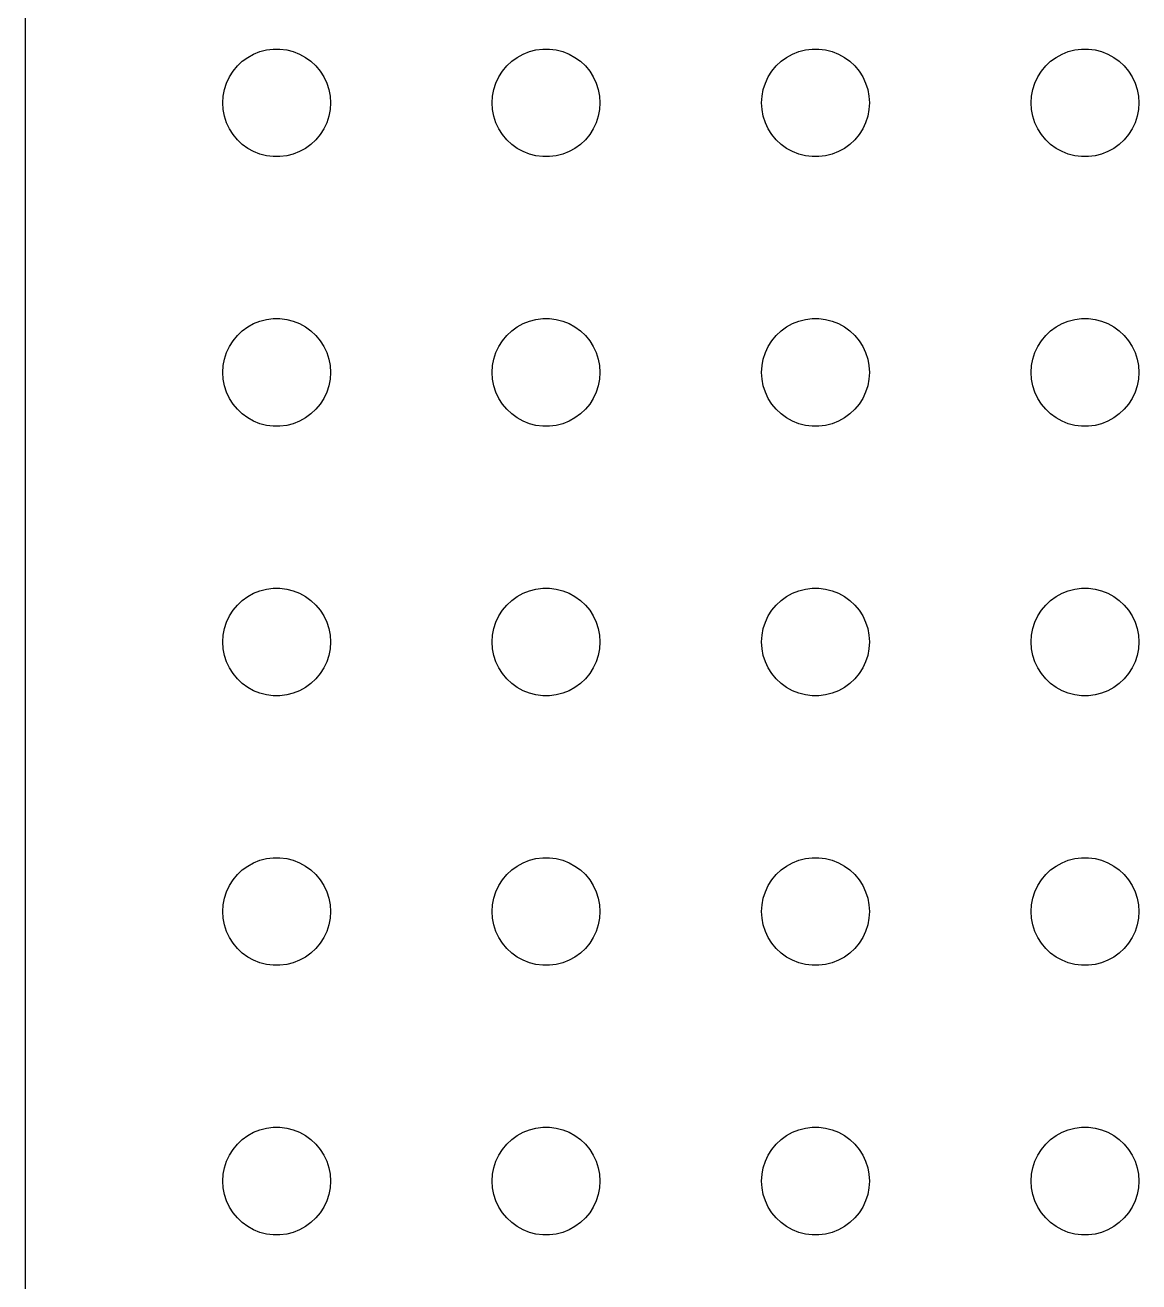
# Model space of a CAD drawing. Header units: metres. Extents: x -134 to 134, y -134 to 134.
# Drawn here: x -134.5 to -103.5, y -70.3 to -35.34 of the extents above; entities that cross this region are included whole.
import ezdxf

# ---------------------------------------------------------------- set-up
doc = ezdxf.new("R2010")
doc.units = ezdxf.units.M

msp = doc.modelspace()

# ---------------------------------------------------------------- linework, layer by layer
for p, q in [((-134.5, 129.5), (-134.5, -129.5)), ((-127.781, -36.0266), (-127.594, -36.003)), ((-127.594, -36.003), (-127.406, -36.003)), ((-127.406, -36.003), (-127.219, -36.0266)), ((-120.281, -36.0266), (-120.094, -36.003)), ((-120.094, -36.003), (-119.906, -36.003)), ((-119.906, -36.003), (-119.719, -36.0266)), ((-112.781, -36.0266), (-112.594, -36.003)), ((-112.594, -36.003), (-112.406, -36.003)), ((-112.406, -36.003), (-112.219, -36.0266)), ((-105.281, -36.0266), (-105.094, -36.003)), ((-105.094, -36.003), (-104.906, -36.003)), ((-104.906, -36.003), (-104.719, -36.0266)), ((-128.593, -36.4732), (-128.456, -36.3442)), ((-128.456, -36.3442), (-128.304, -36.2335)), ((-128.304, -36.2335), (-128.139, -36.1428)), ((-128.139, -36.1428), (-127.964, -36.0734)), ((-127.964, -36.0734), (-127.781, -36.0266)), ((-127.219, -36.0266), (-127.036, -36.0734)), ((-127.036, -36.0734), (-126.861, -36.1428)), ((-126.861, -36.1428), (-126.696, -36.2335)), ((-126.696, -36.2335), (-126.544, -36.3442)), ((-126.544, -36.3442), (-126.407, -36.4732)), ((-121.093, -36.4732), (-120.956, -36.3442)), ((-120.956, -36.3442), (-120.804, -36.2335)), ((-120.804, -36.2335), (-120.639, -36.1428)), ((-120.639, -36.1428), (-120.464, -36.0734)), ((-120.464, -36.0734), (-120.281, -36.0266)), ((-119.719, -36.0266), (-119.536, -36.0734)), ((-119.536, -36.0734), (-119.361, -36.1428)), ((-119.361, -36.1428), (-119.196, -36.2335)), ((-119.196, -36.2335), (-119.044, -36.3442)), ((-119.044, -36.3442), (-118.907, -36.4732)), ((-113.593, -36.4732), (-113.456, -36.3442)), ((-113.456, -36.3442), (-113.304, -36.2335)), ((-113.304, -36.2335), (-113.139, -36.1428)), ((-113.139, -36.1428), (-112.964, -36.0734)), ((-112.964, -36.0734), (-112.781, -36.0266)), ((-112.219, -36.0266), (-112.036, -36.0734)), ((-112.036, -36.0734), (-111.861, -36.1428)), ((-111.861, -36.1428), (-111.696, -36.2335)), ((-111.696, -36.2335), (-111.544, -36.3442)), ((-111.544, -36.3442), (-111.407, -36.4732)), ((-106.093, -36.4732), (-105.956, -36.3442)), ((-105.956, -36.3442), (-105.804, -36.2335)), ((-105.804, -36.2335), (-105.639, -36.1428)), ((-105.639, -36.1428), (-105.464, -36.0734)), ((-105.464, -36.0734), (-105.281, -36.0266)), ((-104.719, -36.0266), (-104.536, -36.0734)), ((-104.536, -36.0734), (-104.361, -36.1428)), ((-104.361, -36.1428), (-104.196, -36.2335)), ((-104.196, -36.2335), (-104.044, -36.3442)), ((-104.044, -36.3442), (-103.907, -36.4732)), ((-128.814, -36.7774), (-128.714, -36.6183)), ((-128.714, -36.6183), (-128.593, -36.4732)), ((-126.407, -36.4732), (-126.286, -36.6183)), ((-126.286, -36.6183), (-126.186, -36.7774)), ((-121.314, -36.7774), (-121.214, -36.6183)), ((-121.214, -36.6183), (-121.093, -36.4732)), ((-118.907, -36.4732), (-118.786, -36.6183)), ((-118.786, -36.6183), (-118.686, -36.7774)), ((-113.814, -36.7774), (-113.714, -36.6183)), ((-113.714, -36.6183), (-113.593, -36.4732)), ((-111.407, -36.4732), (-111.286, -36.6183)), ((-111.286, -36.6183), (-111.186, -36.7774)), ((-106.314, -36.7774), (-106.214, -36.6183)), ((-106.214, -36.6183), (-106.093, -36.4732)), ((-103.907, -36.4732), (-103.786, -36.6183)), ((-103.786, -36.6183), (-103.686, -36.7774)), ((-128.953, -37.127), (-128.895, -36.9478)), ((-128.895, -36.9478), (-128.814, -36.7774)), ((-126.186, -36.7774), (-126.105, -36.9478)), ((-126.105, -36.9478), (-126.047, -37.127)), ((-121.453, -37.127), (-121.395, -36.9478)), ((-121.395, -36.9478), (-121.314, -36.7774)), ((-118.686, -36.7774), (-118.605, -36.9478)), ((-118.605, -36.9478), (-118.547, -37.127)), ((-113.953, -37.127), (-113.895, -36.9478)), ((-113.895, -36.9478), (-113.814, -36.7774)), ((-111.186, -36.7774), (-111.105, -36.9478)), ((-111.105, -36.9478), (-111.047, -37.127)), ((-106.453, -37.127), (-106.395, -36.9478)), ((-106.395, -36.9478), (-106.314, -36.7774)), ((-103.686, -36.7774), (-103.605, -36.9478)), ((-103.605, -36.9478), (-103.547, -37.127)), ((-129, -37.5), (-128.988, -37.312)), ((-128.988, -37.312), (-128.953, -37.127)), ((-126.047, -37.127), (-126.012, -37.312)), ((-126.012, -37.312), (-126, -37.5)), ((-121.5, -37.5), (-121.488, -37.312)), ((-121.488, -37.312), (-121.453, -37.127)), ((-118.547, -37.127), (-118.512, -37.312)), ((-118.512, -37.312), (-118.5, -37.5)), ((-114, -37.5), (-113.988, -37.312)), ((-113.988, -37.312), (-113.953, -37.127)), ((-111.047, -37.127), (-111.012, -37.312)), ((-111.012, -37.312), (-111, -37.5)), ((-106.5, -37.5), (-106.488, -37.312)), ((-106.488, -37.312), (-106.453, -37.127)), ((-103.547, -37.127), (-103.512, -37.312)), ((-103.512, -37.312), (-103.5, -37.5)), ((-128.988, -37.688), (-129, -37.5)), ((-128.953, -37.873), (-128.988, -37.688)), ((-126.012, -37.688), (-126.047, -37.873)), ((-126, -37.5), (-126.012, -37.688)), ((-121.488, -37.688), (-121.5, -37.5)), ((-121.453, -37.873), (-121.488, -37.688)), ((-118.512, -37.688), (-118.547, -37.873)), ((-118.5, -37.5), (-118.512, -37.688)), ((-113.988, -37.688), (-114, -37.5)), ((-113.953, -37.873), (-113.988, -37.688)), ((-111.012, -37.688), (-111.047, -37.873)), ((-111, -37.5), (-111.012, -37.688)), ((-106.488, -37.688), (-106.5, -37.5)), ((-106.453, -37.873), (-106.488, -37.688)), ((-103.512, -37.688), (-103.547, -37.873)), ((-103.5, -37.5), (-103.512, -37.688)), ((-128.895, -38.0522), (-128.953, -37.873)), ((-128.814, -38.2226), (-128.895, -38.0522)), ((-126.105, -38.0522), (-126.186, -38.2226)), ((-126.047, -37.873), (-126.105, -38.0522)), ((-121.395, -38.0522), (-121.453, -37.873)), ((-121.314, -38.2226), (-121.395, -38.0522)), ((-118.605, -38.0522), (-118.686, -38.2226)), ((-118.547, -37.873), (-118.605, -38.0522)), ((-113.895, -38.0522), (-113.953, -37.873)), ((-113.814, -38.2226), (-113.895, -38.0522)), ((-111.105, -38.0522), (-111.186, -38.2226)), ((-111.047, -37.873), (-111.105, -38.0522)), ((-106.395, -38.0522), (-106.453, -37.873)), ((-106.314, -38.2226), (-106.395, -38.0522)), ((-103.605, -38.0522), (-103.686, -38.2226)), ((-103.547, -37.873), (-103.605, -38.0522)), ((-128.714, -38.3817), (-128.814, -38.2226)), ((-128.593, -38.5268), (-128.714, -38.3817)), ((-126.286, -38.3817), (-126.407, -38.5268)), ((-126.186, -38.2226), (-126.286, -38.3817)), ((-121.214, -38.3817), (-121.314, -38.2226)), ((-121.093, -38.5268), (-121.214, -38.3817)), ((-118.786, -38.3817), (-118.907, -38.5268)), ((-118.686, -38.2226), (-118.786, -38.3817)), ((-113.714, -38.3817), (-113.814, -38.2226)), ((-113.593, -38.5268), (-113.714, -38.3817)), ((-111.286, -38.3817), (-111.407, -38.5268)), ((-111.186, -38.2226), (-111.286, -38.3817)), ((-106.214, -38.3817), (-106.314, -38.2226)), ((-106.093, -38.5268), (-106.214, -38.3817)), ((-103.786, -38.3817), (-103.907, -38.5268)), ((-103.686, -38.2226), (-103.786, -38.3817)), ((-128.456, -38.6558), (-128.593, -38.5268)), ((-128.304, -38.7665), (-128.456, -38.6558)), ((-128.139, -38.8572), (-128.304, -38.7665)), ((-126.696, -38.7665), (-126.861, -38.8572)), ((-126.544, -38.6558), (-126.696, -38.7665)), ((-126.407, -38.5268), (-126.544, -38.6558)), ((-120.956, -38.6558), (-121.093, -38.5268)), ((-120.804, -38.7665), (-120.956, -38.6558)), ((-120.639, -38.8572), (-120.804, -38.7665)), ((-119.196, -38.7665), (-119.361, -38.8572)), ((-119.044, -38.6558), (-119.196, -38.7665)), ((-118.907, -38.5268), (-119.044, -38.6558)), ((-113.456, -38.6558), (-113.593, -38.5268)), ((-113.304, -38.7665), (-113.456, -38.6558)), ((-113.139, -38.8572), (-113.304, -38.7665)), ((-111.696, -38.7665), (-111.861, -38.8572)), ((-111.544, -38.6558), (-111.696, -38.7665)), ((-111.407, -38.5268), (-111.544, -38.6558)), ((-105.956, -38.6558), (-106.093, -38.5268)), ((-105.804, -38.7665), (-105.956, -38.6558)), ((-105.639, -38.8572), (-105.804, -38.7665)), ((-104.196, -38.7665), (-104.361, -38.8572)), ((-104.044, -38.6558), (-104.196, -38.7665)), ((-103.907, -38.5268), (-104.044, -38.6558)), ((-127.964, -38.9266), (-128.139, -38.8572)), ((-127.781, -38.9734), (-127.964, -38.9266)), ((-127.594, -38.997), (-127.781, -38.9734)), ((-127.406, -38.997), (-127.594, -38.997)), ((-127.219, -38.9734), (-127.406, -38.997)), ((-127.036, -38.9266), (-127.219, -38.9734)), ((-126.861, -38.8572), (-127.036, -38.9266)), ((-120.464, -38.9266), (-120.639, -38.8572)), ((-120.281, -38.9734), (-120.464, -38.9266)), ((-120.094, -38.997), (-120.281, -38.9734)), ((-119.906, -38.997), (-120.094, -38.997)), ((-119.719, -38.9734), (-119.906, -38.997)), ((-119.536, -38.9266), (-119.719, -38.9734)), ((-119.361, -38.8572), (-119.536, -38.9266)), ((-112.964, -38.9266), (-113.139, -38.8572)), ((-112.781, -38.9734), (-112.964, -38.9266)), ((-112.594, -38.997), (-112.781, -38.9734)), ((-112.406, -38.997), (-112.594, -38.997)), ((-112.219, -38.9734), (-112.406, -38.997)), ((-112.036, -38.9266), (-112.219, -38.9734)), ((-111.861, -38.8572), (-112.036, -38.9266)), ((-105.464, -38.9266), (-105.639, -38.8572)), ((-105.281, -38.9734), (-105.464, -38.9266)), ((-105.094, -38.997), (-105.281, -38.9734)), ((-104.906, -38.997), (-105.094, -38.997)), ((-104.719, -38.9734), (-104.906, -38.997)), ((-104.536, -38.9266), (-104.719, -38.9734)), ((-104.361, -38.8572), (-104.536, -38.9266)), ((-128.304, -43.7335), (-128.139, -43.6428)), ((-128.139, -43.6428), (-127.964, -43.5734)), ((-127.964, -43.5734), (-127.781, -43.5266)), ((-127.781, -43.5266), (-127.594, -43.503)), ((-127.594, -43.503), (-127.406, -43.503)), ((-127.406, -43.503), (-127.219, -43.5266)), ((-127.219, -43.5266), (-127.036, -43.5734)), ((-127.036, -43.5734), (-126.861, -43.6428)), ((-126.861, -43.6428), (-126.696, -43.7335)), ((-120.804, -43.7335), (-120.639, -43.6428)), ((-120.639, -43.6428), (-120.464, -43.5734)), ((-120.464, -43.5734), (-120.281, -43.5266)), ((-120.281, -43.5266), (-120.094, -43.503)), ((-120.094, -43.503), (-119.906, -43.503)), ((-119.906, -43.503), (-119.719, -43.5266)), ((-119.719, -43.5266), (-119.536, -43.5734)), ((-119.536, -43.5734), (-119.361, -43.6428)), ((-119.361, -43.6428), (-119.196, -43.7335)), ((-113.304, -43.7335), (-113.139, -43.6428)), ((-113.139, -43.6428), (-112.964, -43.5734)), ((-112.964, -43.5734), (-112.781, -43.5266)), ((-112.781, -43.5266), (-112.594, -43.503)), ((-112.594, -43.503), (-112.406, -43.503)), ((-112.406, -43.503), (-112.219, -43.5266)), ((-112.219, -43.5266), (-112.036, -43.5734)), ((-112.036, -43.5734), (-111.861, -43.6428)), ((-111.861, -43.6428), (-111.696, -43.7335)), ((-105.804, -43.7335), (-105.639, -43.6428)), ((-105.639, -43.6428), (-105.464, -43.5734)), ((-105.464, -43.5734), (-105.281, -43.5266)), ((-105.281, -43.5266), (-105.094, -43.503)), ((-105.094, -43.503), (-104.906, -43.503)), ((-104.906, -43.503), (-104.719, -43.5266)), ((-104.719, -43.5266), (-104.536, -43.5734)), ((-104.536, -43.5734), (-104.361, -43.6428)), ((-104.361, -43.6428), (-104.196, -43.7335)), ((-128.714, -44.1183), (-128.593, -43.9732)), ((-128.593, -43.9732), (-128.456, -43.8442)), ((-128.456, -43.8442), (-128.304, -43.7335)), ((-126.696, -43.7335), (-126.544, -43.8442)), ((-126.544, -43.8442), (-126.407, -43.9732)), ((-126.407, -43.9732), (-126.286, -44.1183)), ((-121.214, -44.1183), (-121.093, -43.9732)), ((-121.093, -43.9732), (-120.956, -43.8442)), ((-120.956, -43.8442), (-120.804, -43.7335)), ((-119.196, -43.7335), (-119.044, -43.8442)), ((-119.044, -43.8442), (-118.907, -43.9732)), ((-118.907, -43.9732), (-118.786, -44.1183)), ((-113.714, -44.1183), (-113.593, -43.9732)), ((-113.593, -43.9732), (-113.456, -43.8442)), ((-113.456, -43.8442), (-113.304, -43.7335)), ((-111.696, -43.7335), (-111.544, -43.8442)), ((-111.544, -43.8442), (-111.407, -43.9732)), ((-111.407, -43.9732), (-111.286, -44.1183)), ((-106.214, -44.1183), (-106.093, -43.9732)), ((-106.093, -43.9732), (-105.956, -43.8442)), ((-105.956, -43.8442), (-105.804, -43.7335)), ((-104.196, -43.7335), (-104.044, -43.8442)), ((-104.044, -43.8442), (-103.907, -43.9732)), ((-103.907, -43.9732), (-103.786, -44.1183)), ((-128.895, -44.4478), (-128.814, -44.2774)), ((-128.814, -44.2774), (-128.714, -44.1183)), ((-126.286, -44.1183), (-126.186, -44.2774)), ((-126.186, -44.2774), (-126.105, -44.4478)), ((-121.395, -44.4478), (-121.314, -44.2774)), ((-121.314, -44.2774), (-121.214, -44.1183)), ((-118.786, -44.1183), (-118.686, -44.2774)), ((-118.686, -44.2774), (-118.605, -44.4478)), ((-113.895, -44.4478), (-113.814, -44.2774)), ((-113.814, -44.2774), (-113.714, -44.1183)), ((-111.286, -44.1183), (-111.186, -44.2774)), ((-111.186, -44.2774), (-111.105, -44.4478)), ((-106.395, -44.4478), (-106.314, -44.2774)), ((-106.314, -44.2774), (-106.214, -44.1183)), ((-103.786, -44.1183), (-103.686, -44.2774)), ((-103.686, -44.2774), (-103.605, -44.4478)), ((-128.988, -44.812), (-128.953, -44.627)), ((-128.953, -44.627), (-128.895, -44.4478)), ((-126.105, -44.4478), (-126.047, -44.627)), ((-126.047, -44.627), (-126.012, -44.812)), ((-121.488, -44.812), (-121.453, -44.627)), ((-121.453, -44.627), (-121.395, -44.4478)), ((-118.605, -44.4478), (-118.547, -44.627)), ((-118.547, -44.627), (-118.512, -44.812)), ((-113.988, -44.812), (-113.953, -44.627)), ((-113.953, -44.627), (-113.895, -44.4478)), ((-111.105, -44.4478), (-111.047, -44.627)), ((-111.047, -44.627), (-111.012, -44.812)), ((-106.488, -44.812), (-106.453, -44.627)), ((-106.453, -44.627), (-106.395, -44.4478)), ((-103.605, -44.4478), (-103.547, -44.627)), ((-103.547, -44.627), (-103.512, -44.812)), ((-129, -45), (-128.988, -44.812)), ((-128.988, -45.188), (-129, -45)), ((-126.012, -44.812), (-126, -45)), ((-126, -45), (-126.012, -45.188)), ((-121.5, -45), (-121.488, -44.812)), ((-121.488, -45.188), (-121.5, -45)), ((-118.512, -44.812), (-118.5, -45)), ((-118.5, -45), (-118.512, -45.188)), ((-114, -45), (-113.988, -44.812)), ((-113.988, -45.188), (-114, -45)), ((-111.012, -44.812), (-111, -45)), ((-111, -45), (-111.012, -45.188)), ((-106.5, -45), (-106.488, -44.812)), ((-106.488, -45.188), (-106.5, -45)), ((-103.512, -44.812), (-103.5, -45)), ((-103.5, -45), (-103.512, -45.188)), ((-128.953, -45.373), (-128.988, -45.188)), ((-128.895, -45.5522), (-128.953, -45.373)), ((-126.047, -45.373), (-126.105, -45.5522)), ((-126.012, -45.188), (-126.047, -45.373)), ((-121.453, -45.373), (-121.488, -45.188)), ((-121.395, -45.5522), (-121.453, -45.373)), ((-118.547, -45.373), (-118.605, -45.5522)), ((-118.512, -45.188), (-118.547, -45.373)), ((-113.953, -45.373), (-113.988, -45.188)), ((-113.895, -45.5522), (-113.953, -45.373)), ((-111.047, -45.373), (-111.105, -45.5522)), ((-111.012, -45.188), (-111.047, -45.373)), ((-106.453, -45.373), (-106.488, -45.188)), ((-106.395, -45.5522), (-106.453, -45.373)), ((-103.547, -45.373), (-103.605, -45.5522)), ((-103.512, -45.188), (-103.547, -45.373)), ((-128.814, -45.7226), (-128.895, -45.5522)), ((-128.714, -45.8817), (-128.814, -45.7226)), ((-126.186, -45.7226), (-126.286, -45.8817)), ((-126.105, -45.5522), (-126.186, -45.7226)), ((-121.314, -45.7226), (-121.395, -45.5522)), ((-121.214, -45.8817), (-121.314, -45.7226)), ((-118.686, -45.7226), (-118.786, -45.8817)), ((-118.605, -45.5522), (-118.686, -45.7226)), ((-113.814, -45.7226), (-113.895, -45.5522)), ((-113.714, -45.8817), (-113.814, -45.7226)), ((-111.186, -45.7226), (-111.286, -45.8817)), ((-111.105, -45.5522), (-111.186, -45.7226)), ((-106.314, -45.7226), (-106.395, -45.5522)), ((-106.214, -45.8817), (-106.314, -45.7226)), ((-103.686, -45.7226), (-103.786, -45.8817)), ((-103.605, -45.5522), (-103.686, -45.7226)), ((-128.593, -46.0268), (-128.714, -45.8817)), ((-128.456, -46.1558), (-128.593, -46.0268)), ((-128.304, -46.2665), (-128.456, -46.1558)), ((-126.544, -46.1558), (-126.696, -46.2665)), ((-126.407, -46.0268), (-126.544, -46.1558)), ((-126.286, -45.8817), (-126.407, -46.0268)), ((-121.093, -46.0268), (-121.214, -45.8817)), ((-120.956, -46.1558), (-121.093, -46.0268)), ((-120.804, -46.2665), (-120.956, -46.1558)), ((-119.044, -46.1558), (-119.196, -46.2665)), ((-118.907, -46.0268), (-119.044, -46.1558)), ((-118.786, -45.8817), (-118.907, -46.0268)), ((-113.593, -46.0268), (-113.714, -45.8817)), ((-113.456, -46.1558), (-113.593, -46.0268)), ((-113.304, -46.2665), (-113.456, -46.1558)), ((-111.544, -46.1558), (-111.696, -46.2665)), ((-111.407, -46.0268), (-111.544, -46.1558)), ((-111.286, -45.8817), (-111.407, -46.0268)), ((-106.093, -46.0268), (-106.214, -45.8817)), ((-105.956, -46.1558), (-106.093, -46.0268)), ((-105.804, -46.2665), (-105.956, -46.1558)), ((-104.044, -46.1558), (-104.196, -46.2665)), ((-103.907, -46.0268), (-104.044, -46.1558)), ((-103.786, -45.8817), (-103.907, -46.0268)), ((-128.139, -46.3572), (-128.304, -46.2665)), ((-127.964, -46.4266), (-128.139, -46.3572)), ((-127.781, -46.4734), (-127.964, -46.4266)), ((-127.594, -46.497), (-127.781, -46.4734)), ((-127.406, -46.497), (-127.594, -46.497)), ((-127.219, -46.4734), (-127.406, -46.497)), ((-127.036, -46.4266), (-127.219, -46.4734)), ((-126.861, -46.3572), (-127.036, -46.4266)), ((-126.696, -46.2665), (-126.861, -46.3572)), ((-120.639, -46.3572), (-120.804, -46.2665)), ((-120.464, -46.4266), (-120.639, -46.3572)), ((-120.281, -46.4734), (-120.464, -46.4266)), ((-120.094, -46.497), (-120.281, -46.4734)), ((-119.906, -46.497), (-120.094, -46.497)), ((-119.719, -46.4734), (-119.906, -46.497)), ((-119.536, -46.4266), (-119.719, -46.4734)), ((-119.361, -46.3572), (-119.536, -46.4266)), ((-119.196, -46.2665), (-119.361, -46.3572)), ((-113.139, -46.3572), (-113.304, -46.2665)), ((-112.964, -46.4266), (-113.139, -46.3572)), ((-112.781, -46.4734), (-112.964, -46.4266)), ((-112.594, -46.497), (-112.781, -46.4734)), ((-112.406, -46.497), (-112.594, -46.497)), ((-112.219, -46.4734), (-112.406, -46.497)), ((-112.036, -46.4266), (-112.219, -46.4734)), ((-111.861, -46.3572), (-112.036, -46.4266)), ((-111.696, -46.2665), (-111.861, -46.3572)), ((-105.639, -46.3572), (-105.804, -46.2665)), ((-105.464, -46.4266), (-105.639, -46.3572)), ((-105.281, -46.4734), (-105.464, -46.4266)), ((-105.094, -46.497), (-105.281, -46.4734)), ((-104.906, -46.497), (-105.094, -46.497)), ((-104.719, -46.4734), (-104.906, -46.497)), ((-104.536, -46.4266), (-104.719, -46.4734)), ((-104.361, -46.3572), (-104.536, -46.4266)), ((-104.196, -46.2665), (-104.361, -46.3572)), ((-127.964, -51.0734), (-127.781, -51.0266)), ((-127.781, -51.0266), (-127.594, -51.003)), ((-127.594, -51.003), (-127.406, -51.003)), ((-127.406, -51.003), (-127.219, -51.0266)), ((-127.219, -51.0266), (-127.036, -51.0734)), ((-120.464, -51.0734), (-120.281, -51.0266)), ((-120.281, -51.0266), (-120.094, -51.003)), ((-120.094, -51.003), (-119.906, -51.003)), ((-119.906, -51.003), (-119.719, -51.0266)), ((-119.719, -51.0266), (-119.536, -51.0734)), ((-112.964, -51.0734), (-112.781, -51.0266)), ((-112.781, -51.0266), (-112.594, -51.003)), ((-112.594, -51.003), (-112.406, -51.003)), ((-112.406, -51.003), (-112.219, -51.0266)), ((-112.219, -51.0266), (-112.036, -51.0734)), ((-105.464, -51.0734), (-105.281, -51.0266)), ((-105.281, -51.0266), (-105.094, -51.003)), ((-105.094, -51.003), (-104.906, -51.003)), ((-104.906, -51.003), (-104.719, -51.0266)), ((-104.719, -51.0266), (-104.536, -51.0734)), ((-128.593, -51.4732), (-128.456, -51.3442)), ((-128.456, -51.3442), (-128.304, -51.2335)), ((-128.304, -51.2335), (-128.139, -51.1428)), ((-128.139, -51.1428), (-127.964, -51.0734)), ((-127.036, -51.0734), (-126.861, -51.1428)), ((-126.861, -51.1428), (-126.696, -51.2335)), ((-126.696, -51.2335), (-126.544, -51.3442)), ((-126.544, -51.3442), (-126.407, -51.4732)), ((-121.093, -51.4732), (-120.956, -51.3442)), ((-120.956, -51.3442), (-120.804, -51.2335)), ((-120.804, -51.2335), (-120.639, -51.1428)), ((-120.639, -51.1428), (-120.464, -51.0734)), ((-119.536, -51.0734), (-119.361, -51.1428)), ((-119.361, -51.1428), (-119.196, -51.2335)), ((-119.196, -51.2335), (-119.044, -51.3442)), ((-119.044, -51.3442), (-118.907, -51.4732)), ((-113.593, -51.4732), (-113.456, -51.3442)), ((-113.456, -51.3442), (-113.304, -51.2335)), ((-113.304, -51.2335), (-113.139, -51.1428)), ((-113.139, -51.1428), (-112.964, -51.0734)), ((-112.036, -51.0734), (-111.861, -51.1428)), ((-111.861, -51.1428), (-111.696, -51.2335)), ((-111.696, -51.2335), (-111.544, -51.3442)), ((-111.544, -51.3442), (-111.407, -51.4732)), ((-106.093, -51.4732), (-105.956, -51.3442)), ((-105.956, -51.3442), (-105.804, -51.2335)), ((-105.804, -51.2335), (-105.639, -51.1428)), ((-105.639, -51.1428), (-105.464, -51.0734)), ((-104.536, -51.0734), (-104.361, -51.1428)), ((-104.361, -51.1428), (-104.196, -51.2335)), ((-104.196, -51.2335), (-104.044, -51.3442)), ((-104.044, -51.3442), (-103.907, -51.4732)), ((-128.814, -51.7774), (-128.714, -51.6183)), ((-128.714, -51.6183), (-128.593, -51.4732)), ((-126.407, -51.4732), (-126.286, -51.6183)), ((-126.286, -51.6183), (-126.186, -51.7774)), ((-121.314, -51.7774), (-121.214, -51.6183)), ((-121.214, -51.6183), (-121.093, -51.4732)), ((-118.907, -51.4732), (-118.786, -51.6183)), ((-118.786, -51.6183), (-118.686, -51.7774)), ((-113.814, -51.7774), (-113.714, -51.6183)), ((-113.714, -51.6183), (-113.593, -51.4732)), ((-111.407, -51.4732), (-111.286, -51.6183)), ((-111.286, -51.6183), (-111.186, -51.7774)), ((-106.314, -51.7774), (-106.214, -51.6183)), ((-106.214, -51.6183), (-106.093, -51.4732)), ((-103.907, -51.4732), (-103.786, -51.6183)), ((-103.786, -51.6183), (-103.686, -51.7774)), ((-128.953, -52.127), (-128.895, -51.9478)), ((-128.895, -51.9478), (-128.814, -51.7774)), ((-126.186, -51.7774), (-126.105, -51.9478)), ((-126.105, -51.9478), (-126.047, -52.127)), ((-121.453, -52.127), (-121.395, -51.9478)), ((-121.395, -51.9478), (-121.314, -51.7774)), ((-118.686, -51.7774), (-118.605, -51.9478)), ((-118.605, -51.9478), (-118.547, -52.127)), ((-113.953, -52.127), (-113.895, -51.9478)), ((-113.895, -51.9478), (-113.814, -51.7774)), ((-111.186, -51.7774), (-111.105, -51.9478)), ((-111.105, -51.9478), (-111.047, -52.127)), ((-106.453, -52.127), (-106.395, -51.9478)), ((-106.395, -51.9478), (-106.314, -51.7774)), ((-103.686, -51.7774), (-103.605, -51.9478)), ((-103.605, -51.9478), (-103.547, -52.127)), ((-129, -52.5), (-128.988, -52.312)), ((-128.988, -52.312), (-128.953, -52.127)), ((-126.047, -52.127), (-126.012, -52.312)), ((-126.012, -52.312), (-126, -52.5)), ((-121.5, -52.5), (-121.488, -52.312)), ((-121.488, -52.312), (-121.453, -52.127)), ((-118.547, -52.127), (-118.512, -52.312)), ((-118.512, -52.312), (-118.5, -52.5)), ((-114, -52.5), (-113.988, -52.312)), ((-113.988, -52.312), (-113.953, -52.127)), ((-111.047, -52.127), (-111.012, -52.312)), ((-111.012, -52.312), (-111, -52.5)), ((-106.5, -52.5), (-106.488, -52.312)), ((-106.488, -52.312), (-106.453, -52.127)), ((-103.547, -52.127), (-103.512, -52.312)), ((-103.512, -52.312), (-103.5, -52.5)), ((-128.988, -52.688), (-129, -52.5)), ((-128.953, -52.873), (-128.988, -52.688)), ((-126.012, -52.688), (-126.047, -52.873)), ((-126, -52.5), (-126.012, -52.688)), ((-121.488, -52.688), (-121.5, -52.5)), ((-121.453, -52.873), (-121.488, -52.688)), ((-118.512, -52.688), (-118.547, -52.873)), ((-118.5, -52.5), (-118.512, -52.688)), ((-113.988, -52.688), (-114, -52.5)), ((-113.953, -52.873), (-113.988, -52.688)), ((-111.012, -52.688), (-111.047, -52.873)), ((-111, -52.5), (-111.012, -52.688)), ((-106.488, -52.688), (-106.5, -52.5)), ((-106.453, -52.873), (-106.488, -52.688)), ((-103.512, -52.688), (-103.547, -52.873)), ((-103.5, -52.5), (-103.512, -52.688)), ((-128.895, -53.0522), (-128.953, -52.873)), ((-128.814, -53.2226), (-128.895, -53.0522)), ((-126.105, -53.0522), (-126.186, -53.2226)), ((-126.047, -52.873), (-126.105, -53.0522)), ((-121.395, -53.0522), (-121.453, -52.873)), ((-121.314, -53.2226), (-121.395, -53.0522)), ((-118.605, -53.0522), (-118.686, -53.2226)), ((-118.547, -52.873), (-118.605, -53.0522)), ((-113.895, -53.0522), (-113.953, -52.873)), ((-113.814, -53.2226), (-113.895, -53.0522)), ((-111.105, -53.0522), (-111.186, -53.2226)), ((-111.047, -52.873), (-111.105, -53.0522)), ((-106.395, -53.0522), (-106.453, -52.873)), ((-106.314, -53.2226), (-106.395, -53.0522)), ((-103.605, -53.0522), (-103.686, -53.2226)), ((-103.547, -52.873), (-103.605, -53.0522)), ((-128.714, -53.3817), (-128.814, -53.2226)), ((-128.593, -53.5268), (-128.714, -53.3817)), ((-126.286, -53.3817), (-126.407, -53.5268)), ((-126.186, -53.2226), (-126.286, -53.3817)), ((-121.214, -53.3817), (-121.314, -53.2226)), ((-121.093, -53.5268), (-121.214, -53.3817)), ((-118.786, -53.3817), (-118.907, -53.5268)), ((-118.686, -53.2226), (-118.786, -53.3817)), ((-113.714, -53.3817), (-113.814, -53.2226)), ((-113.593, -53.5268), (-113.714, -53.3817)), ((-111.286, -53.3817), (-111.407, -53.5268)), ((-111.186, -53.2226), (-111.286, -53.3817)), ((-106.214, -53.3817), (-106.314, -53.2226)), ((-106.093, -53.5268), (-106.214, -53.3817)), ((-103.786, -53.3817), (-103.907, -53.5268)), ((-103.686, -53.2226), (-103.786, -53.3817)), ((-128.456, -53.6558), (-128.593, -53.5268)), ((-128.304, -53.7665), (-128.456, -53.6558)), ((-128.139, -53.8572), (-128.304, -53.7665)), ((-126.696, -53.7665), (-126.861, -53.8572)), ((-126.544, -53.6558), (-126.696, -53.7665)), ((-126.407, -53.5268), (-126.544, -53.6558)), ((-120.956, -53.6558), (-121.093, -53.5268)), ((-120.804, -53.7665), (-120.956, -53.6558)), ((-120.639, -53.8572), (-120.804, -53.7665)), ((-119.196, -53.7665), (-119.361, -53.8572)), ((-119.044, -53.6558), (-119.196, -53.7665)), ((-118.907, -53.5268), (-119.044, -53.6558)), ((-113.456, -53.6558), (-113.593, -53.5268)), ((-113.304, -53.7665), (-113.456, -53.6558)), ((-113.139, -53.8572), (-113.304, -53.7665)), ((-111.696, -53.7665), (-111.861, -53.8572)), ((-111.544, -53.6558), (-111.696, -53.7665)), ((-111.407, -53.5268), (-111.544, -53.6558)), ((-105.956, -53.6558), (-106.093, -53.5268)), ((-105.804, -53.7665), (-105.956, -53.6558)), ((-105.639, -53.8572), (-105.804, -53.7665)), ((-104.196, -53.7665), (-104.361, -53.8572)), ((-104.044, -53.6558), (-104.196, -53.7665)), ((-103.907, -53.5268), (-104.044, -53.6558)), ((-127.964, -53.9266), (-128.139, -53.8572)), ((-127.781, -53.9734), (-127.964, -53.9266)), ((-127.594, -53.997), (-127.781, -53.9734)), ((-127.406, -53.997), (-127.594, -53.997)), ((-127.219, -53.9734), (-127.406, -53.997)), ((-127.036, -53.9266), (-127.219, -53.9734)), ((-126.861, -53.8572), (-127.036, -53.9266)), ((-120.464, -53.9266), (-120.639, -53.8572)), ((-120.281, -53.9734), (-120.464, -53.9266)), ((-120.094, -53.997), (-120.281, -53.9734)), ((-119.906, -53.997), (-120.094, -53.997)), ((-119.719, -53.9734), (-119.906, -53.997)), ((-119.536, -53.9266), (-119.719, -53.9734)), ((-119.361, -53.8572), (-119.536, -53.9266)), ((-112.964, -53.9266), (-113.139, -53.8572)), ((-112.781, -53.9734), (-112.964, -53.9266)), ((-112.594, -53.997), (-112.781, -53.9734)), ((-112.406, -53.997), (-112.594, -53.997)), ((-112.219, -53.9734), (-112.406, -53.997)), ((-112.036, -53.9266), (-112.219, -53.9734)), ((-111.861, -53.8572), (-112.036, -53.9266)), ((-105.464, -53.9266), (-105.639, -53.8572)), ((-105.281, -53.9734), (-105.464, -53.9266)), ((-105.094, -53.997), (-105.281, -53.9734)), ((-104.906, -53.997), (-105.094, -53.997)), ((-104.719, -53.9734), (-104.906, -53.997)), ((-104.536, -53.9266), (-104.719, -53.9734)), ((-104.361, -53.8572), (-104.536, -53.9266)), ((-128.456, -58.8442), (-128.304, -58.7335)), ((-128.304, -58.7335), (-128.139, -58.6428)), ((-128.139, -58.6428), (-127.964, -58.5734)), ((-127.964, -58.5734), (-127.781, -58.5266)), ((-127.781, -58.5266), (-127.594, -58.503)), ((-127.594, -58.503), (-127.406, -58.503)), ((-127.406, -58.503), (-127.219, -58.5266)), ((-127.219, -58.5266), (-127.036, -58.5734)), ((-127.036, -58.5734), (-126.861, -58.6428)), ((-126.861, -58.6428), (-126.696, -58.7335)), ((-126.696, -58.7335), (-126.544, -58.8442)), ((-120.956, -58.8442), (-120.804, -58.7335)), ((-120.804, -58.7335), (-120.639, -58.6428)), ((-120.639, -58.6428), (-120.464, -58.5734)), ((-120.464, -58.5734), (-120.281, -58.5266)), ((-120.281, -58.5266), (-120.094, -58.503)), ((-120.094, -58.503), (-119.906, -58.503)), ((-119.906, -58.503), (-119.719, -58.5266)), ((-119.719, -58.5266), (-119.536, -58.5734)), ((-119.536, -58.5734), (-119.361, -58.6428)), ((-119.361, -58.6428), (-119.196, -58.7335)), ((-119.196, -58.7335), (-119.044, -58.8442)), ((-113.456, -58.8442), (-113.304, -58.7335)), ((-113.304, -58.7335), (-113.139, -58.6428)), ((-113.139, -58.6428), (-112.964, -58.5734)), ((-112.964, -58.5734), (-112.781, -58.5266)), ((-112.781, -58.5266), (-112.594, -58.503)), ((-112.594, -58.503), (-112.406, -58.503)), ((-112.406, -58.503), (-112.219, -58.5266)), ((-112.219, -58.5266), (-112.036, -58.5734)), ((-112.036, -58.5734), (-111.861, -58.6428)), ((-111.861, -58.6428), (-111.696, -58.7335)), ((-111.696, -58.7335), (-111.544, -58.8442)), ((-105.956, -58.8442), (-105.804, -58.7335)), ((-105.804, -58.7335), (-105.639, -58.6428)), ((-105.639, -58.6428), (-105.464, -58.5734)), ((-105.464, -58.5734), (-105.281, -58.5266)), ((-105.281, -58.5266), (-105.094, -58.503)), ((-105.094, -58.503), (-104.906, -58.503)), ((-104.906, -58.503), (-104.719, -58.5266)), ((-104.719, -58.5266), (-104.536, -58.5734)), ((-104.536, -58.5734), (-104.361, -58.6428)), ((-104.361, -58.6428), (-104.196, -58.7335)), ((-104.196, -58.7335), (-104.044, -58.8442)), ((-128.714, -59.1183), (-128.593, -58.9732)), ((-128.593, -58.9732), (-128.456, -58.8442)), ((-126.544, -58.8442), (-126.407, -58.9732)), ((-126.407, -58.9732), (-126.286, -59.1183)), ((-121.214, -59.1183), (-121.093, -58.9732)), ((-121.093, -58.9732), (-120.956, -58.8442)), ((-119.044, -58.8442), (-118.907, -58.9732)), ((-118.907, -58.9732), (-118.786, -59.1183)), ((-113.714, -59.1183), (-113.593, -58.9732)), ((-113.593, -58.9732), (-113.456, -58.8442)), ((-111.544, -58.8442), (-111.407, -58.9732)), ((-111.407, -58.9732), (-111.286, -59.1183)), ((-106.214, -59.1183), (-106.093, -58.9732)), ((-106.093, -58.9732), (-105.956, -58.8442)), ((-104.044, -58.8442), (-103.907, -58.9732)), ((-103.907, -58.9732), (-103.786, -59.1183)), ((-128.895, -59.4478), (-128.814, -59.2774)), ((-128.814, -59.2774), (-128.714, -59.1183)), ((-126.286, -59.1183), (-126.186, -59.2774)), ((-126.186, -59.2774), (-126.105, -59.4478)), ((-121.395, -59.4478), (-121.314, -59.2774)), ((-121.314, -59.2774), (-121.214, -59.1183)), ((-118.786, -59.1183), (-118.686, -59.2774)), ((-118.686, -59.2774), (-118.605, -59.4478)), ((-113.895, -59.4478), (-113.814, -59.2774)), ((-113.814, -59.2774), (-113.714, -59.1183)), ((-111.286, -59.1183), (-111.186, -59.2774)), ((-111.186, -59.2774), (-111.105, -59.4478)), ((-106.395, -59.4478), (-106.314, -59.2774)), ((-106.314, -59.2774), (-106.214, -59.1183)), ((-103.786, -59.1183), (-103.686, -59.2774)), ((-103.686, -59.2774), (-103.605, -59.4478)), ((-128.988, -59.812), (-128.953, -59.627)), ((-128.953, -59.627), (-128.895, -59.4478)), ((-126.105, -59.4478), (-126.047, -59.627)), ((-126.047, -59.627), (-126.012, -59.812)), ((-121.488, -59.812), (-121.453, -59.627)), ((-121.453, -59.627), (-121.395, -59.4478)), ((-118.605, -59.4478), (-118.547, -59.627)), ((-118.547, -59.627), (-118.512, -59.812)), ((-113.988, -59.812), (-113.953, -59.627)), ((-113.953, -59.627), (-113.895, -59.4478)), ((-111.105, -59.4478), (-111.047, -59.627)), ((-111.047, -59.627), (-111.012, -59.812)), ((-106.488, -59.812), (-106.453, -59.627)), ((-106.453, -59.627), (-106.395, -59.4478)), ((-103.605, -59.4478), (-103.547, -59.627)), ((-103.547, -59.627), (-103.512, -59.812)), ((-129, -60), (-128.988, -59.812)), ((-128.988, -60.188), (-129, -60)), ((-126.012, -59.812), (-126, -60)), ((-126, -60), (-126.012, -60.188)), ((-121.5, -60), (-121.488, -59.812)), ((-121.488, -60.188), (-121.5, -60)), ((-118.512, -59.812), (-118.5, -60)), ((-118.5, -60), (-118.512, -60.188)), ((-114, -60), (-113.988, -59.812)), ((-113.988, -60.188), (-114, -60)), ((-111.012, -59.812), (-111, -60)), ((-111, -60), (-111.012, -60.188)), ((-106.5, -60), (-106.488, -59.812)), ((-106.488, -60.188), (-106.5, -60)), ((-103.512, -59.812), (-103.5, -60)), ((-103.5, -60), (-103.512, -60.188)), ((-128.953, -60.373), (-128.988, -60.188)), ((-128.895, -60.5522), (-128.953, -60.373)), ((-126.047, -60.373), (-126.105, -60.5522)), ((-126.012, -60.188), (-126.047, -60.373)), ((-121.453, -60.373), (-121.488, -60.188)), ((-121.395, -60.5522), (-121.453, -60.373)), ((-118.547, -60.373), (-118.605, -60.5522)), ((-118.512, -60.188), (-118.547, -60.373)), ((-113.953, -60.373), (-113.988, -60.188)), ((-113.895, -60.5522), (-113.953, -60.373)), ((-111.047, -60.373), (-111.105, -60.5522)), ((-111.012, -60.188), (-111.047, -60.373)), ((-106.453, -60.373), (-106.488, -60.188)), ((-106.395, -60.5522), (-106.453, -60.373)), ((-103.547, -60.373), (-103.605, -60.5522)), ((-103.512, -60.188), (-103.547, -60.373)), ((-128.814, -60.7226), (-128.895, -60.5522)), ((-128.714, -60.8817), (-128.814, -60.7226)), ((-126.186, -60.7226), (-126.286, -60.8817)), ((-126.105, -60.5522), (-126.186, -60.7226)), ((-121.314, -60.7226), (-121.395, -60.5522)), ((-121.214, -60.8817), (-121.314, -60.7226)), ((-118.686, -60.7226), (-118.786, -60.8817)), ((-118.605, -60.5522), (-118.686, -60.7226)), ((-113.814, -60.7226), (-113.895, -60.5522)), ((-113.714, -60.8817), (-113.814, -60.7226)), ((-111.186, -60.7226), (-111.286, -60.8817)), ((-111.105, -60.5522), (-111.186, -60.7226)), ((-106.314, -60.7226), (-106.395, -60.5522)), ((-106.214, -60.8817), (-106.314, -60.7226)), ((-103.686, -60.7226), (-103.786, -60.8817)), ((-103.605, -60.5522), (-103.686, -60.7226)), ((-128.593, -61.0268), (-128.714, -60.8817)), ((-128.456, -61.1558), (-128.593, -61.0268)), ((-128.304, -61.2665), (-128.456, -61.1558)), ((-126.544, -61.1558), (-126.696, -61.2665)), ((-126.407, -61.0268), (-126.544, -61.1558)), ((-126.286, -60.8817), (-126.407, -61.0268)), ((-121.093, -61.0268), (-121.214, -60.8817)), ((-120.956, -61.1558), (-121.093, -61.0268)), ((-120.804, -61.2665), (-120.956, -61.1558)), ((-119.044, -61.1558), (-119.196, -61.2665)), ((-118.907, -61.0268), (-119.044, -61.1558)), ((-118.786, -60.8817), (-118.907, -61.0268)), ((-113.593, -61.0268), (-113.714, -60.8817)), ((-113.456, -61.1558), (-113.593, -61.0268)), ((-113.304, -61.2665), (-113.456, -61.1558)), ((-111.544, -61.1558), (-111.696, -61.2665)), ((-111.407, -61.0268), (-111.544, -61.1558)), ((-111.286, -60.8817), (-111.407, -61.0268)), ((-106.093, -61.0268), (-106.214, -60.8817)), ((-105.956, -61.1558), (-106.093, -61.0268)), ((-105.804, -61.2665), (-105.956, -61.1558)), ((-104.044, -61.1558), (-104.196, -61.2665)), ((-103.907, -61.0268), (-104.044, -61.1558)), ((-103.786, -60.8817), (-103.907, -61.0268)), ((-128.139, -61.3572), (-128.304, -61.2665)), ((-127.964, -61.4266), (-128.139, -61.3572)), ((-127.781, -61.4734), (-127.964, -61.4266)), ((-127.594, -61.497), (-127.781, -61.4734)), ((-127.406, -61.497), (-127.594, -61.497)), ((-127.219, -61.4734), (-127.406, -61.497)), ((-127.036, -61.4266), (-127.219, -61.4734)), ((-126.861, -61.3572), (-127.036, -61.4266)), ((-126.696, -61.2665), (-126.861, -61.3572)), ((-120.639, -61.3572), (-120.804, -61.2665)), ((-120.464, -61.4266), (-120.639, -61.3572)), ((-120.281, -61.4734), (-120.464, -61.4266)), ((-120.094, -61.497), (-120.281, -61.4734)), ((-119.906, -61.497), (-120.094, -61.497)), ((-119.719, -61.4734), (-119.906, -61.497)), ((-119.536, -61.4266), (-119.719, -61.4734)), ((-119.361, -61.3572), (-119.536, -61.4266)), ((-119.196, -61.2665), (-119.361, -61.3572)), ((-113.139, -61.3572), (-113.304, -61.2665)), ((-112.964, -61.4266), (-113.139, -61.3572)), ((-112.781, -61.4734), (-112.964, -61.4266)), ((-112.594, -61.497), (-112.781, -61.4734)), ((-112.406, -61.497), (-112.594, -61.497)), ((-112.219, -61.4734), (-112.406, -61.497)), ((-112.036, -61.4266), (-112.219, -61.4734)), ((-111.861, -61.3572), (-112.036, -61.4266)), ((-111.696, -61.2665), (-111.861, -61.3572)), ((-105.639, -61.3572), (-105.804, -61.2665)), ((-105.464, -61.4266), (-105.639, -61.3572)), ((-105.281, -61.4734), (-105.464, -61.4266)), ((-105.094, -61.497), (-105.281, -61.4734)), ((-104.906, -61.497), (-105.094, -61.497)), ((-104.719, -61.4734), (-104.906, -61.497)), ((-104.536, -61.4266), (-104.719, -61.4734)), ((-104.361, -61.3572), (-104.536, -61.4266)), ((-104.196, -61.2665), (-104.361, -61.3572)), ((-128.139, -66.1428), (-127.964, -66.0734)), ((-127.964, -66.0734), (-127.781, -66.0266)), ((-127.781, -66.0266), (-127.594, -66.003)), ((-127.594, -66.003), (-127.406, -66.003)), ((-127.406, -66.003), (-127.219, -66.0266)), ((-127.219, -66.0266), (-127.036, -66.0734)), ((-127.036, -66.0734), (-126.861, -66.1428)), ((-120.639, -66.1428), (-120.464, -66.0734)), ((-120.464, -66.0734), (-120.281, -66.0266)), ((-120.281, -66.0266), (-120.094, -66.003)), ((-120.094, -66.003), (-119.906, -66.003)), ((-119.906, -66.003), (-119.719, -66.0266)), ((-119.719, -66.0266), (-119.536, -66.0734)), ((-119.536, -66.0734), (-119.361, -66.1428)), ((-113.139, -66.1428), (-112.964, -66.0734)), ((-112.964, -66.0734), (-112.781, -66.0266)), ((-112.781, -66.0266), (-112.594, -66.003)), ((-112.594, -66.003), (-112.406, -66.003)), ((-112.406, -66.003), (-112.219, -66.0266)), ((-112.219, -66.0266), (-112.036, -66.0734)), ((-112.036, -66.0734), (-111.861, -66.1428)), ((-105.639, -66.1428), (-105.464, -66.0734)), ((-105.464, -66.0734), (-105.281, -66.0266)), ((-105.281, -66.0266), (-105.094, -66.003)), ((-105.094, -66.003), (-104.906, -66.003)), ((-104.906, -66.003), (-104.719, -66.0266)), ((-104.719, -66.0266), (-104.536, -66.0734)), ((-104.536, -66.0734), (-104.361, -66.1428)), ((-128.593, -66.4732), (-128.456, -66.3442)), ((-128.456, -66.3442), (-128.304, -66.2335)), ((-128.304, -66.2335), (-128.139, -66.1428)), ((-126.861, -66.1428), (-126.696, -66.2335)), ((-126.696, -66.2335), (-126.544, -66.3442)), ((-126.544, -66.3442), (-126.407, -66.4732)), ((-121.093, -66.4732), (-120.956, -66.3442)), ((-120.956, -66.3442), (-120.804, -66.2335)), ((-120.804, -66.2335), (-120.639, -66.1428)), ((-119.361, -66.1428), (-119.196, -66.2335)), ((-119.196, -66.2335), (-119.044, -66.3442)), ((-119.044, -66.3442), (-118.907, -66.4732)), ((-113.593, -66.4732), (-113.456, -66.3442)), ((-113.456, -66.3442), (-113.304, -66.2335)), ((-113.304, -66.2335), (-113.139, -66.1428)), ((-111.861, -66.1428), (-111.696, -66.2335)), ((-111.696, -66.2335), (-111.544, -66.3442)), ((-111.544, -66.3442), (-111.407, -66.4732)), ((-106.093, -66.4732), (-105.956, -66.3442)), ((-105.956, -66.3442), (-105.804, -66.2335)), ((-105.804, -66.2335), (-105.639, -66.1428)), ((-104.361, -66.1428), (-104.196, -66.2335)), ((-104.196, -66.2335), (-104.044, -66.3442)), ((-104.044, -66.3442), (-103.907, -66.4732)), ((-128.895, -66.9478), (-128.814, -66.7774)), ((-128.814, -66.7774), (-128.714, -66.6183)), ((-128.714, -66.6183), (-128.593, -66.4732)), ((-126.407, -66.4732), (-126.286, -66.6183)), ((-126.286, -66.6183), (-126.186, -66.7774)), ((-126.186, -66.7774), (-126.105, -66.9478)), ((-121.395, -66.9478), (-121.314, -66.7774)), ((-121.314, -66.7774), (-121.214, -66.6183)), ((-121.214, -66.6183), (-121.093, -66.4732)), ((-118.907, -66.4732), (-118.786, -66.6183)), ((-118.786, -66.6183), (-118.686, -66.7774)), ((-118.686, -66.7774), (-118.605, -66.9478)), ((-113.895, -66.9478), (-113.814, -66.7774)), ((-113.814, -66.7774), (-113.714, -66.6183)), ((-113.714, -66.6183), (-113.593, -66.4732)), ((-111.407, -66.4732), (-111.286, -66.6183)), ((-111.286, -66.6183), (-111.186, -66.7774)), ((-111.186, -66.7774), (-111.105, -66.9478)), ((-106.395, -66.9478), (-106.314, -66.7774)), ((-106.314, -66.7774), (-106.214, -66.6183)), ((-106.214, -66.6183), (-106.093, -66.4732)), ((-103.907, -66.4732), (-103.786, -66.6183)), ((-103.786, -66.6183), (-103.686, -66.7774)), ((-103.686, -66.7774), (-103.605, -66.9478)), ((-128.988, -67.312), (-128.953, -67.127)), ((-128.953, -67.127), (-128.895, -66.9478)), ((-126.105, -66.9478), (-126.047, -67.127)), ((-126.047, -67.127), (-126.012, -67.312)), ((-121.488, -67.312), (-121.453, -67.127)), ((-121.453, -67.127), (-121.395, -66.9478)), ((-118.605, -66.9478), (-118.547, -67.127)), ((-118.547, -67.127), (-118.512, -67.312)), ((-113.988, -67.312), (-113.953, -67.127)), ((-113.953, -67.127), (-113.895, -66.9478)), ((-111.105, -66.9478), (-111.047, -67.127)), ((-111.047, -67.127), (-111.012, -67.312)), ((-106.488, -67.312), (-106.453, -67.127)), ((-106.453, -67.127), (-106.395, -66.9478)), ((-103.605, -66.9478), (-103.547, -67.127)), ((-103.547, -67.127), (-103.512, -67.312)), ((-129, -67.5), (-128.988, -67.312)), ((-126.012, -67.312), (-126, -67.5)), ((-121.5, -67.5), (-121.488, -67.312)), ((-118.512, -67.312), (-118.5, -67.5)), ((-114, -67.5), (-113.988, -67.312)), ((-111.012, -67.312), (-111, -67.5)), ((-106.5, -67.5), (-106.488, -67.312)), ((-103.512, -67.312), (-103.5, -67.5)), ((-128.988, -67.688), (-129, -67.5)), ((-128.953, -67.873), (-128.988, -67.688)), ((-126.012, -67.688), (-126.047, -67.873)), ((-126, -67.5), (-126.012, -67.688)), ((-121.488, -67.688), (-121.5, -67.5)), ((-121.453, -67.873), (-121.488, -67.688)), ((-118.512, -67.688), (-118.547, -67.873)), ((-118.5, -67.5), (-118.512, -67.688)), ((-113.988, -67.688), (-114, -67.5)), ((-113.953, -67.873), (-113.988, -67.688)), ((-111.012, -67.688), (-111.047, -67.873)), ((-111, -67.5), (-111.012, -67.688)), ((-106.488, -67.688), (-106.5, -67.5)), ((-106.453, -67.873), (-106.488, -67.688)), ((-103.512, -67.688), (-103.547, -67.873)), ((-103.5, -67.5), (-103.512, -67.688)), ((-128.895, -68.0522), (-128.953, -67.873)), ((-128.814, -68.2226), (-128.895, -68.0522)), ((-126.105, -68.0522), (-126.186, -68.2226)), ((-126.047, -67.873), (-126.105, -68.0522)), ((-121.395, -68.0522), (-121.453, -67.873)), ((-121.314, -68.2226), (-121.395, -68.0522)), ((-118.605, -68.0522), (-118.686, -68.2226)), ((-118.547, -67.873), (-118.605, -68.0522)), ((-113.895, -68.0522), (-113.953, -67.873)), ((-113.814, -68.2226), (-113.895, -68.0522)), ((-111.105, -68.0522), (-111.186, -68.2226)), ((-111.047, -67.873), (-111.105, -68.0522)), ((-106.395, -68.0522), (-106.453, -67.873)), ((-106.314, -68.2226), (-106.395, -68.0522)), ((-103.605, -68.0522), (-103.686, -68.2226)), ((-103.547, -67.873), (-103.605, -68.0522)), ((-128.714, -68.3817), (-128.814, -68.2226)), ((-128.593, -68.5268), (-128.714, -68.3817)), ((-128.456, -68.6558), (-128.593, -68.5268)), ((-126.407, -68.5268), (-126.544, -68.6558)), ((-126.286, -68.3817), (-126.407, -68.5268)), ((-126.186, -68.2226), (-126.286, -68.3817)), ((-121.214, -68.3817), (-121.314, -68.2226)), ((-121.093, -68.5268), (-121.214, -68.3817)), ((-120.956, -68.6558), (-121.093, -68.5268)), ((-118.907, -68.5268), (-119.044, -68.6558)), ((-118.786, -68.3817), (-118.907, -68.5268)), ((-118.686, -68.2226), (-118.786, -68.3817)), ((-113.714, -68.3817), (-113.814, -68.2226)), ((-113.593, -68.5268), (-113.714, -68.3817)), ((-113.456, -68.6558), (-113.593, -68.5268)), ((-111.407, -68.5268), (-111.544, -68.6558)), ((-111.286, -68.3817), (-111.407, -68.5268)), ((-111.186, -68.2226), (-111.286, -68.3817)), ((-106.214, -68.3817), (-106.314, -68.2226)), ((-106.093, -68.5268), (-106.214, -68.3817)), ((-105.956, -68.6558), (-106.093, -68.5268)), ((-103.907, -68.5268), (-104.044, -68.6558)), ((-103.786, -68.3817), (-103.907, -68.5268)), ((-103.686, -68.2226), (-103.786, -68.3817)), ((-128.304, -68.7665), (-128.456, -68.6558)), ((-128.139, -68.8572), (-128.304, -68.7665)), ((-127.964, -68.9266), (-128.139, -68.8572)), ((-126.861, -68.8572), (-127.036, -68.9266)), ((-126.696, -68.7665), (-126.861, -68.8572)), ((-126.544, -68.6558), (-126.696, -68.7665)), ((-120.804, -68.7665), (-120.956, -68.6558)), ((-120.639, -68.8572), (-120.804, -68.7665)), ((-120.464, -68.9266), (-120.639, -68.8572)), ((-119.361, -68.8572), (-119.536, -68.9266)), ((-119.196, -68.7665), (-119.361, -68.8572)), ((-119.044, -68.6558), (-119.196, -68.7665)), ((-113.304, -68.7665), (-113.456, -68.6558)), ((-113.139, -68.8572), (-113.304, -68.7665)), ((-112.964, -68.9266), (-113.139, -68.8572)), ((-111.861, -68.8572), (-112.036, -68.9266)), ((-111.696, -68.7665), (-111.861, -68.8572)), ((-111.544, -68.6558), (-111.696, -68.7665)), ((-105.804, -68.7665), (-105.956, -68.6558)), ((-105.639, -68.8572), (-105.804, -68.7665)), ((-105.464, -68.9266), (-105.639, -68.8572)), ((-104.361, -68.8572), (-104.536, -68.9266)), ((-104.196, -68.7665), (-104.361, -68.8572)), ((-104.044, -68.6558), (-104.196, -68.7665)), ((-127.781, -68.9734), (-127.964, -68.9266)), ((-127.594, -68.997), (-127.781, -68.9734)), ((-127.406, -68.997), (-127.594, -68.997)), ((-127.219, -68.9734), (-127.406, -68.997)), ((-127.036, -68.9266), (-127.219, -68.9734)), ((-120.281, -68.9734), (-120.464, -68.9266)), ((-120.094, -68.997), (-120.281, -68.9734)), ((-119.906, -68.997), (-120.094, -68.997)), ((-119.719, -68.9734), (-119.906, -68.997)), ((-119.536, -68.9266), (-119.719, -68.9734)), ((-112.781, -68.9734), (-112.964, -68.9266)), ((-112.594, -68.997), (-112.781, -68.9734)), ((-112.406, -68.997), (-112.594, -68.997)), ((-112.219, -68.9734), (-112.406, -68.997)), ((-112.036, -68.9266), (-112.219, -68.9734)), ((-105.281, -68.9734), (-105.464, -68.9266)), ((-105.094, -68.997), (-105.281, -68.9734)), ((-104.906, -68.997), (-105.094, -68.997)), ((-104.719, -68.9734), (-104.906, -68.997)), ((-104.536, -68.9266), (-104.719, -68.9734))]:
    msp.add_line(p, q)

doc.saveas('drawing.dxf')
